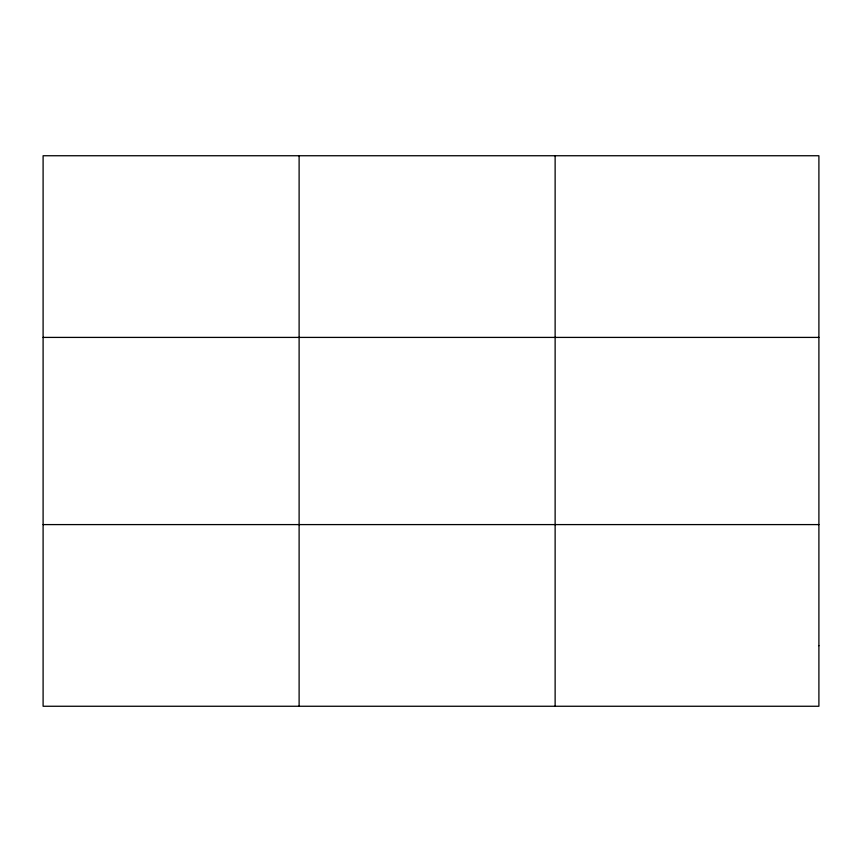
<?xml version="1.0" encoding="UTF-8"?>
<svg xmlns="http://www.w3.org/2000/svg" width="862" height="862" viewBox="0 0 862 862"><rect width="100%" height="100%" fill="white"/><g stroke="black" fill="none" stroke-linecap="round" stroke-linejoin="round"><path stroke-width="1.29" d="M299.114 155.742L299.114 706.258M555.128 155.742L555.128 706.258M43.1 337.408L818.9 337.408M43.1 524.592L818.9 524.592M818.9 645.703L818.9 706.258L43.1 706.258L43.1 155.742L818.9 155.742L818.9 645.703"/></g></svg>
